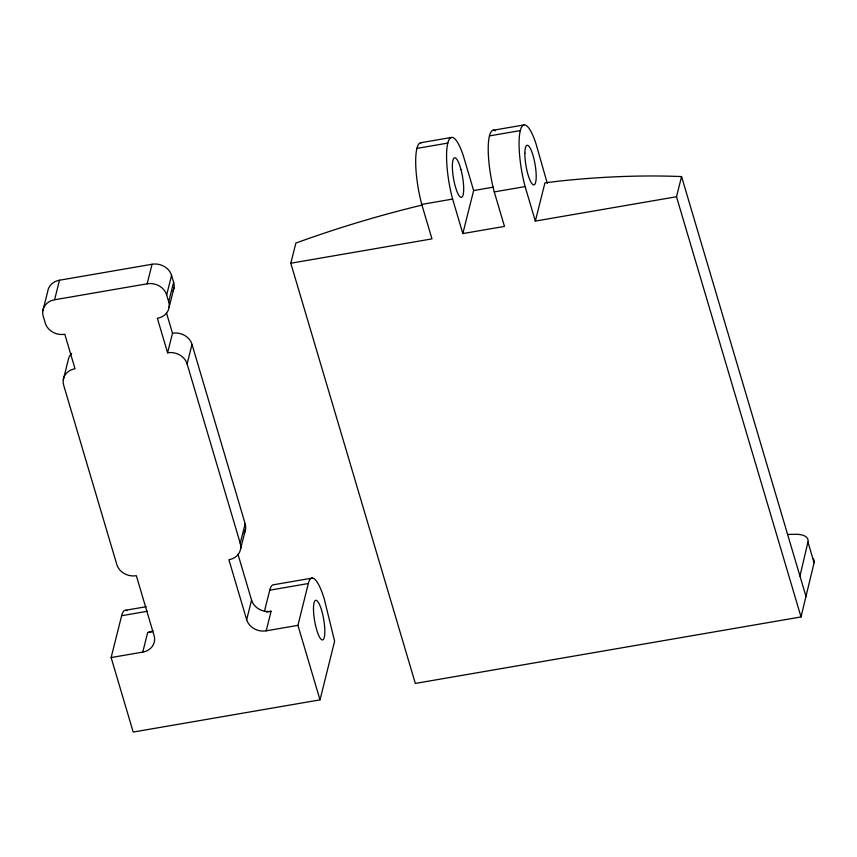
<?xml version="1.0" encoding="UTF-8"?>
<svg xmlns="http://www.w3.org/2000/svg" width="857" height="857" viewBox="0 0 857 857"><rect width="100%" height="100%" fill="white"/><g stroke="black" fill="none" stroke-linecap="round" stroke-linejoin="round"><path stroke-width="1.29" d="M799.956 576.054L807.958 542.031A22.475 10.038 -16.5 0 0 795.253 534.297L787.626 534.447M422.18 205.048A523.209 233.586 -16.5 0 0 295.879 243.077L290.802 263.228L415.324 683.425L801.016 616.933L814.096 562.728A22.475 10.038 -16.5 0 0 813.239 558.593M127.05 610.645A42.614 9.738 80.2 0 0 121.64 615.712L111.131 657.555L133.199 732.06L320.015 699.858L297.936 625.353L308.316 583.531L269.751 590.184L264.459 611.234M320.015 699.858L334.616 641.218L324.353 599.364A42.614 9.738 80.2 0 0 308.316 583.531M42.85 310.737L47.767 291.187A16.079 13.916 14.1 0 1 59.497 280.218L152.064 264.256A16.079 13.916 14.1 0 1 171.571 275.397L173.617 282.296A16.079 13.916 14.1 0 1 173.071 290.919M111.131 657.555L142.755 652.102A16.079 13.916 14.1 0 0 154.099 635.648L136.338 575.7A16.079 13.916 14.1 0 1 116.82 564.559L63.675 385.2A16.079 13.916 14.1 0 1 75.02 368.746L64.8 334.262A16.079 13.916 14.1 0 1 45.282 323.121L43.236 316.222A16.079 13.916 14.1 0 1 54.58 299.768L59.497 280.218M63.289 379.726L68.196 360.165A16.079 13.916 14.1 0 1 71.634 353.395M54.58 299.768L147.147 283.806L152.064 264.256M297.936 625.353L266.184 630.827A16.079 13.916 14.1 0 1 246.666 619.697L228.905 559.739A16.079 13.916 14.1 0 0 240.239 543.284L187.105 363.925A16.079 13.916 14.1 0 0 167.586 352.795L157.367 318.301A16.079 13.916 14.1 0 0 168.711 301.846L166.665 294.947L171.571 275.397M168.711 301.846L173.617 282.296M169.097 307.331L174.014 287.77M167.586 352.795L172.503 333.234L166.44 312.805M187.105 363.925L192.011 344.375A16.079 13.916 14.1 0 0 172.503 333.234M142.755 652.102L147.672 632.552A16.079 13.916 14.1 0 0 153.028 630.623M240.239 543.284L245.156 523.734L192.011 344.375M240.635 548.769L245.541 529.208M246.666 619.697L251.572 600.136L237.967 554.222M266.184 630.827L271.091 611.277A16.079 13.916 14.1 0 1 251.572 600.136M495.4 130.8A44.435 10.155 80.2 0 0 488.233 147.222A44.435 10.155 80.2 0 0 494.264 191.904L504.484 226.398L462.834 233.575L473.642 190.554L463.433 156.06A44.435 10.155 80.2 0 0 447.804 143.076L416.941 148.39M681.572 176.563L676.494 196.746L535.336 221.085L544.945 182.862L558.871 181.138A523.209 233.586 -16.5 0 1 681.572 176.574L806.083 596.751M420.466 142.776L451.328 137.463M492.989 130.285L523.841 124.961M489.465 135.899L520.306 130.585A44.435 10.155 80.2 0 1 535.936 143.569L547.28 183.28M473.642 190.554L493.171 187.19M290.802 263.228L431.96 238.889L421.751 204.395L452.614 199.081L462.834 233.575M494.264 191.904L525.116 186.59L535.336 221.085M125.69 610.248L146.268 606.702M312.377 578.068L273.801 584.72A42.614 9.738 80.2 0 0 269.751 590.184M121.64 615.712L147.35 611.277M147.672 632.552L152.3 631.748M266.463 612.069L271.091 611.277M807.958 542.031L814.096 562.728M676.494 196.746L801.016 616.933M147.147 283.806A16.079 13.916 14.1 0 1 166.665 294.947M245.156 523.734A16.079 13.916 14.1 0 1 244.106 533.343M452.614 199.081A44.435 10.155 80.2 0 1 447.804 143.076M421.751 204.395A44.435 10.155 80.2 0 1 421.633 142.755M525.116 186.59A44.435 10.155 80.2 0 1 520.306 130.585M460.98 169.6L459.631 165.176A20.097 4.596 80.2 0 0 452.85 160.613A20.097 4.596 80.2 0 0 455.056 185.54L456.406 189.965A20.097 4.596 80.2 0 0 463.198 194.528A20.097 4.596 80.2 0 0 460.98 169.6M524.859 153.339A20.097 4.596 80.2 0 0 533.225 184.78A20.097 4.596 80.2 0 0 533.493 157.11A20.097 4.596 80.2 0 0 524.859 153.339M313.501 610.045A20.097 4.596 80.2 0 0 322.35 639.922A20.097 4.596 80.2 0 0 321.611 610.313A20.097 4.596 80.2 0 0 313.501 610.045"/></g></svg>
